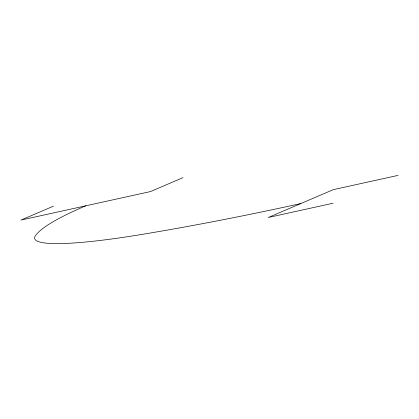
<?xml version="1.0" encoding="UTF-8"?>
<svg xmlns="http://www.w3.org/2000/svg" width="419" height="419" viewBox="0 0 419 419"><rect width="100%" height="100%" fill="white"/><g stroke="black" fill="none" stroke-linecap="round" stroke-linejoin="round"><path stroke-width="0.63" d="M53.459 206.158L20.95 220.08L150.484 191.562L182.993 177.64M398.05 175.393L333.283 189.65L268.265 217.498L333.032 203.236M300.774 203.571A395.243 45.43 -12.6 0 1 141.805 234.436A187.429 21.542 -12.6 0 1 35.557 235.546A395.243 45.43 -12.6 0 1 85.717 205.823"/></g></svg>
